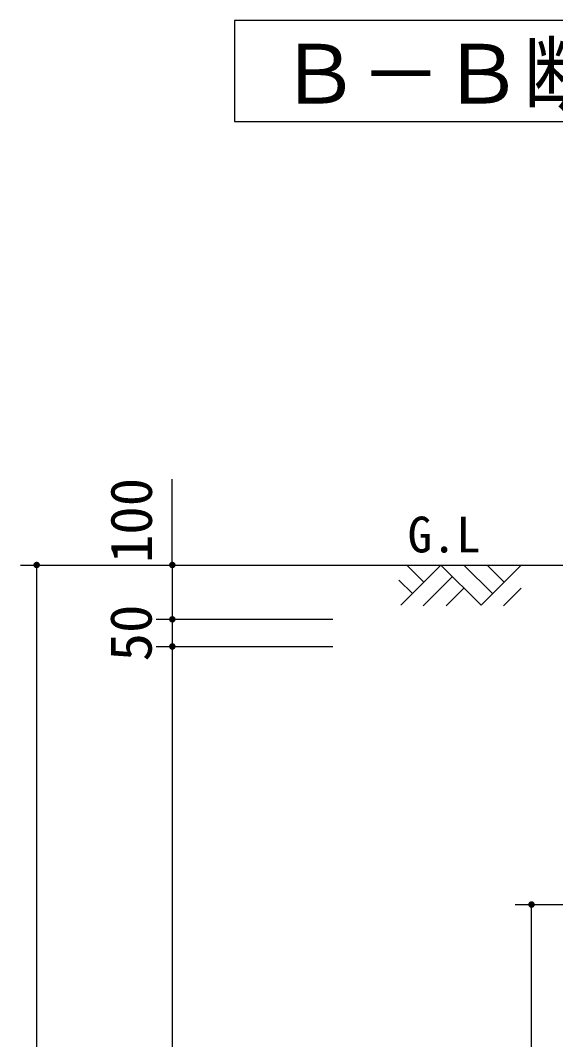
# Model space of a CAD drawing. Units: millimetres, scale not verified. Extents: x -8910 to 8910, y -6308 to 6308.
# Drawn here: x -170 to 816, y -2289 to -413 of the extents above; entities that cross this region are included whole.
import ezdxf
from ezdxf.enums import TextEntityAlignment as Align

# ---------------------------------------------------------------- set-up
doc = ezdxf.new("R2010")
doc.units = ezdxf.units.MM
doc.header["$LTSCALE"] = 30
for name, color, linetype, lineweight in [('0-0_空気管', 3, 'Continuous', 25), ('0-3_躯体', 7, 'Continuous', 25), ('0-4_機器', 2, 'Continuous', 25), ('0-5_製作', 5, 'Continuous', 25)]:
    doc.layers.add(name, color=color, linetype=linetype, lineweight=lineweight)
doc.styles.add('ＭＳ ゴシック', font='')
doc.styles.get('ＭＳ ゴシック').set_extended_font_data('MS Gothic')

msp = doc.modelspace()

# ---------------------------------------------------------------- linework, layer by layer
at = {"layer": '0-0_空気管'}
for p, q in [((573.21, -1446.81), (541.75, -1415.35)), ((699.76, -1468.02), (647.09, -1415.35)), ((752.43, -1415.35), (678.55, -1489.23)), ((720.98, -1446.81), (689.52, -1415.35)), ((551.99, -1468.02), (526.98, -1443.01)), ((625.88, -1436.56), (572.09, -1490.35)), ((647.09, -1457.78), (614.52, -1490.35)), ((752.43, -1457.78), (719.86, -1490.35))]:
    msp.add_line(p, q, dxfattribs=at)
msp.add_lwpolyline([(678.55, -1489.23), (604.66, -1415.35), (530.78, -1489.23)], dxfattribs=at)
at = {"layer": '0-3_躯体', "color": 3}
msp.add_lwpolyline([(2506.05, -598.82), (2506.05, -412.51), (224.46, -412.51), (224.46, -598.82)], close=True, dxfattribs=at)
at = {"layer": '0-4_機器'}
msp.add_line((130.7, -1415.32), (2346.67, -1415.32), dxfattribs=at)
at = {"layer": '0-5_製作', "color": 2}
for p, q in [((109.6, -1415.32), (109.6, -1257.25)), ((-140.4, -1415.32), (-140.4, -3545.51)), ((37.41, -1415.32), (588.66, -1415.32)), ((79.6, -1415.32), (405.12, -1415.32)), ((79.6, -1515.32), (405.12, -1515.32)), ((109.6, -1515.32), (109.6, -1565.32)), ((79.6, -1565.32), (405.12, -1565.32)), ((109.6, -1565.32), (109.6, -3295.51)), ((741.56, -2040.51), (955.44, -2040.51)), ((771.56, -3290.51), (771.56, -2040.51))]:
    msp.add_line(p, q, dxfattribs=at)
msp.add_lwpolyline([(-170.4, -1415.32), (109.6, -1415.32), (109.6, -1515.32)], dxfattribs=at)
at = {"layer": '0-5_製作'}
for points in [[(-146.39, -1414.94), (-140.4, -1415.32), (-146.4, -1415.32)], [(-146.4, -1415.32), (-140.4, -1415.32), (-146.35, -1416.07)], [(-146.3, -1414.19), (-140.4, -1415.32), (-146.39, -1414.94)], [(-146.35, -1416.07), (-140.4, -1415.32), (-146.21, -1416.81)], [(-146.3, -1414.19), (-140.4, -1409.32), (-140.4, -1415.32)], [(-146.11, -1413.46), (-140.4, -1409.32), (-146.3, -1414.19)], [(-146.21, -1416.81), (-140.4, -1415.32), (-145.98, -1417.52)], [(-145.83, -1412.76), (-140.4, -1409.32), (-146.11, -1413.46)], [(-145.98, -1417.52), (-140.4, -1415.32), (-145.66, -1418.21)], [(-145.47, -1412.1), (-140.4, -1409.32), (-145.83, -1412.76)], [(-145.66, -1418.21), (-140.4, -1415.32), (-145.26, -1418.84)], [(-145.03, -1411.49), (-140.4, -1409.32), (-145.47, -1412.1)], [(-145.26, -1418.84), (-140.4, -1415.32), (-144.78, -1419.42)], [(-144.51, -1410.94), (-140.4, -1409.32), (-145.03, -1411.49)], [(-144.78, -1419.42), (-140.4, -1415.32), (-144.23, -1419.94)], [(-143.93, -1410.46), (-140.4, -1409.32), (-144.51, -1410.94)], [(-144.23, -1419.94), (-140.4, -1415.32), (-143.62, -1420.38)], [(-143.29, -1410.06), (-140.4, -1409.32), (-143.93, -1410.46)], [(-143.62, -1420.38), (-140.4, -1415.32), (-142.96, -1420.75)], [(-142.61, -1409.74), (-140.4, -1409.32), (-143.29, -1410.06)], [(-142.96, -1420.75), (-140.4, -1415.32), (-142.26, -1421.02)], [(-141.89, -1409.5), (-140.4, -1409.32), (-142.61, -1409.74)], [(-142.26, -1421.02), (-140.4, -1415.32), (-140.4, -1421.32)], [(-142.26, -1421.02), (-140.4, -1421.32), (-141.53, -1421.21)], [(-141.15, -1409.36), (-140.4, -1409.32), (-141.89, -1409.5)], [(-141.53, -1421.21), (-140.4, -1421.32), (-140.78, -1421.3)], [(-140.4, -1409.32), (-134.4, -1415.32), (-140.4, -1415.32)], [(-140.4, -1409.32), (-134.45, -1414.56), (-134.4, -1415.32)], [(-140.4, -1409.32), (-134.59, -1413.82), (-134.45, -1414.56)], [(-140.4, -1409.32), (-134.82, -1413.11), (-134.59, -1413.82)], [(-140.4, -1409.32), (-135.14, -1412.43), (-134.82, -1413.11)], [(-140.4, -1409.32), (-135.55, -1411.79), (-135.14, -1412.43)], [(-140.4, -1409.32), (-136.03, -1411.21), (-135.55, -1411.79)], [(-140.4, -1409.32), (-136.58, -1410.69), (-136.03, -1411.21)], [(-140.4, -1409.32), (-137.19, -1410.25), (-136.58, -1410.69)], [(-140.4, -1409.32), (-137.85, -1409.89), (-137.19, -1410.25)], [(-140.4, -1409.32), (-138.55, -1409.61), (-137.85, -1409.89)], [(-140.4, -1409.32), (-139.28, -1409.42), (-138.55, -1409.61)], [(-140.03, -1409.33), (-139.28, -1409.42), (-140.4, -1409.32)], [(-140.4, -1415.32), (-139.65, -1421.27), (-140.4, -1421.32)], [(-140.4, -1415.32), (-138.91, -1421.13), (-139.65, -1421.27)], [(-140.4, -1415.32), (-138.19, -1420.89), (-138.91, -1421.13)], [(-140.4, -1415.32), (-137.51, -1420.57), (-138.19, -1420.89)], [(-140.4, -1415.32), (-136.88, -1420.17), (-137.51, -1420.57)], [(-140.4, -1415.32), (-136.29, -1419.69), (-136.88, -1420.17)], [(-140.4, -1415.32), (-135.78, -1419.14), (-136.29, -1419.69)], [(-140.4, -1415.32), (-135.34, -1418.53), (-135.78, -1419.14)], [(-140.4, -1415.32), (-134.97, -1417.87), (-135.34, -1418.53)], [(-140.4, -1415.32), (-134.7, -1417.17), (-134.97, -1417.87)], [(-140.4, -1415.32), (-134.51, -1416.44), (-134.7, -1417.17)], [(-140.4, -1415.32), (-134.41, -1415.69), (-134.51, -1416.44)], [(-134.4, -1415.32), (-134.41, -1415.69), (-140.4, -1415.32)], [(103.6, -1415.32), (109.6, -1409.32), (109.6, -1415.32)], [(103.61, -1414.94), (109.6, -1409.32), (103.6, -1415.32)], [(103.6, -1415.32), (109.6, -1415.32), (103.65, -1416.07)], [(103.7, -1414.19), (109.6, -1409.32), (103.61, -1414.94)], [(103.65, -1416.07), (109.6, -1415.32), (103.79, -1416.81)], [(103.89, -1413.46), (109.6, -1409.32), (103.7, -1414.19)], [(103.79, -1416.81), (109.6, -1415.32), (104.02, -1417.52)], [(104.17, -1412.76), (109.6, -1409.32), (103.89, -1413.46)], [(104.02, -1417.52), (109.6, -1415.32), (104.34, -1418.21)], [(104.53, -1412.1), (109.6, -1409.32), (104.17, -1412.76)], [(104.34, -1418.21), (109.6, -1415.32), (104.74, -1418.84)], [(104.97, -1411.49), (109.6, -1409.32), (104.53, -1412.1)], [(104.74, -1418.84), (109.6, -1415.32), (105.22, -1419.42)], [(105.49, -1410.94), (109.6, -1409.32), (104.97, -1411.49)], [(105.22, -1419.42), (109.6, -1415.32), (105.77, -1419.94)], [(106.07, -1410.46), (109.6, -1409.32), (105.49, -1410.94)], [(105.77, -1419.94), (109.6, -1415.32), (106.38, -1420.38)], [(106.71, -1410.06), (109.6, -1409.32), (106.07, -1410.46)], [(106.38, -1420.38), (109.6, -1415.32), (107.04, -1420.75)], [(107.39, -1409.74), (109.6, -1409.32), (106.71, -1410.06)], [(107.04, -1420.75), (109.6, -1415.32), (107.74, -1421.02)], [(108.11, -1409.5), (109.6, -1409.32), (107.39, -1409.74)], [(107.74, -1421.02), (109.6, -1415.32), (108.47, -1421.21)], [(108.85, -1409.36), (109.6, -1409.32), (108.11, -1409.5)], [(108.47, -1421.21), (109.6, -1415.32), (109.22, -1421.3)], [(109.22, -1421.3), (109.6, -1415.32), (109.6, -1421.32)], [(109.6, -1409.32), (115.55, -1414.56), (109.6, -1415.32)], [(109.6, -1409.32), (115.41, -1413.82), (115.55, -1414.56)], [(109.6, -1409.32), (115.18, -1413.11), (115.41, -1413.82)], [(109.6, -1409.32), (114.86, -1412.43), (115.18, -1413.11)], [(109.6, -1409.32), (114.45, -1411.79), (114.86, -1412.43)], [(109.6, -1409.32), (113.97, -1411.21), (114.45, -1411.79)], [(109.6, -1409.32), (113.42, -1410.69), (113.97, -1411.21)], [(109.6, -1409.32), (112.81, -1410.25), (113.42, -1410.69)], [(109.6, -1409.32), (112.15, -1409.89), (112.81, -1410.25)], [(109.6, -1409.32), (111.45, -1409.61), (112.15, -1409.89)], [(109.6, -1409.32), (110.72, -1409.42), (111.45, -1409.61)], [(109.6, -1409.32), (109.97, -1409.33), (110.72, -1409.42)], [(109.6, -1415.32), (115.55, -1414.56), (115.6, -1415.32)], [(109.6, -1415.32), (111.09, -1421.13), (109.6, -1421.32)], [(109.6, -1415.32), (111.81, -1420.89), (111.09, -1421.13)], [(109.6, -1415.32), (112.49, -1420.57), (111.81, -1420.89)], [(109.6, -1415.32), (113.12, -1420.17), (112.49, -1420.57)], [(109.6, -1415.32), (113.71, -1419.69), (113.12, -1420.17)], [(109.6, -1415.32), (114.22, -1419.14), (113.71, -1419.69)], [(109.6, -1415.32), (114.66, -1418.53), (114.22, -1419.14)], [(109.6, -1415.32), (115.03, -1417.87), (114.66, -1418.53)], [(109.6, -1415.32), (115.3, -1417.17), (115.03, -1417.87)], [(109.6, -1415.32), (115.49, -1416.44), (115.3, -1417.17)], [(109.6, -1415.32), (115.59, -1415.69), (115.49, -1416.44)], [(109.6, -1415.32), (115.6, -1415.32), (115.59, -1415.69)], [(109.6, -1421.32), (111.09, -1421.13), (110.35, -1421.27)], [(103.6, -1515.32), (109.6, -1509.32), (109.6, -1515.32)], [(103.61, -1514.94), (109.6, -1509.32), (103.6, -1515.32)], [(103.6, -1515.32), (109.6, -1515.32), (103.65, -1516.07)], [(103.7, -1514.19), (109.6, -1509.32), (103.61, -1514.94)], [(103.65, -1516.07), (109.6, -1515.32), (103.79, -1516.81)], [(103.89, -1513.46), (109.6, -1509.32), (103.7, -1514.19)], [(103.79, -1516.81), (109.6, -1515.32), (104.02, -1517.53)], [(104.17, -1512.76), (109.6, -1509.32), (103.89, -1513.46)], [(104.02, -1517.53), (109.6, -1515.32), (104.34, -1518.21)], [(104.53, -1512.1), (109.6, -1509.32), (104.17, -1512.76)], [(104.34, -1518.21), (109.6, -1515.32), (104.74, -1518.84)], [(104.97, -1511.49), (109.6, -1509.32), (104.53, -1512.1)], [(104.74, -1518.84), (109.6, -1515.32), (105.22, -1519.42)], [(105.49, -1510.94), (109.6, -1509.32), (104.97, -1511.49)], [(105.22, -1519.42), (109.6, -1515.32), (105.77, -1519.94)], [(106.07, -1510.46), (109.6, -1509.32), (105.49, -1510.94)], [(105.77, -1519.94), (109.6, -1515.32), (106.38, -1520.38)], [(106.71, -1510.06), (109.6, -1509.32), (106.07, -1510.46)], [(106.38, -1520.38), (109.6, -1515.32), (107.04, -1520.75)], [(107.39, -1509.74), (109.6, -1509.32), (106.71, -1510.06)], [(107.04, -1520.75), (109.6, -1515.32), (107.74, -1521.02)], [(108.11, -1509.5), (109.6, -1509.32), (107.39, -1509.74)], [(107.74, -1521.02), (109.6, -1515.32), (108.47, -1521.21)], [(108.85, -1509.36), (109.6, -1509.32), (108.11, -1509.5)], [(108.47, -1521.21), (109.6, -1515.32), (109.22, -1521.3)], [(109.22, -1521.3), (109.6, -1515.32), (109.6, -1521.32)], [(109.6, -1509.32), (115.55, -1514.56), (109.6, -1515.32)], [(109.6, -1509.32), (115.41, -1513.82), (115.55, -1514.56)], [(109.6, -1509.32), (115.18, -1513.11), (115.41, -1513.82)], [(109.6, -1509.32), (114.86, -1512.43), (115.18, -1513.11)], [(109.6, -1509.32), (114.45, -1511.79), (114.86, -1512.43)], [(109.6, -1509.32), (113.97, -1511.21), (114.45, -1511.79)], [(109.6, -1509.32), (113.42, -1510.69), (113.97, -1511.21)], [(109.6, -1509.32), (112.81, -1510.25), (113.42, -1510.69)], [(109.6, -1509.32), (112.15, -1509.89), (112.81, -1510.25)], [(109.6, -1509.32), (111.45, -1509.61), (112.15, -1509.89)], [(109.6, -1509.32), (110.72, -1509.42), (111.45, -1509.61)], [(109.6, -1509.32), (109.97, -1509.33), (110.72, -1509.42)], [(109.6, -1515.32), (115.55, -1514.56), (115.6, -1515.32)], [(109.6, -1515.32), (111.09, -1521.13), (109.6, -1521.32)], [(109.6, -1515.32), (111.81, -1520.9), (111.09, -1521.13)], [(109.6, -1515.32), (112.49, -1520.57), (111.81, -1520.9)], [(109.6, -1515.32), (113.12, -1520.17), (112.49, -1520.57)], [(109.6, -1515.32), (113.71, -1519.69), (113.12, -1520.17)], [(109.6, -1515.32), (114.22, -1519.14), (113.71, -1519.69)], [(109.6, -1515.32), (114.66, -1518.53), (114.22, -1519.14)], [(109.6, -1515.32), (115.03, -1517.87), (114.66, -1518.53)], [(109.6, -1515.32), (115.3, -1517.17), (115.03, -1517.87)], [(109.6, -1515.32), (115.49, -1516.44), (115.3, -1517.17)], [(109.6, -1515.32), (115.59, -1515.69), (115.49, -1516.44)], [(109.6, -1515.32), (115.6, -1515.32), (115.59, -1515.69)], [(109.6, -1521.32), (111.09, -1521.13), (110.35, -1521.27)], [(103.6, -1565.32), (109.6, -1559.32), (109.6, -1565.32)], [(103.61, -1564.94), (109.6, -1559.32), (103.6, -1565.32)], [(103.6, -1565.32), (109.6, -1565.32), (103.65, -1566.07)], [(103.7, -1564.19), (109.6, -1559.32), (103.61, -1564.94)], [(103.65, -1566.07), (109.6, -1565.32), (103.79, -1566.81)], [(103.89, -1563.46), (109.6, -1559.32), (103.7, -1564.19)], [(103.79, -1566.81), (109.6, -1565.32), (104.02, -1567.52)], [(104.17, -1562.76), (109.6, -1559.32), (103.89, -1563.46)], [(104.02, -1567.52), (109.6, -1565.32), (104.34, -1568.21)], [(104.53, -1562.1), (109.6, -1559.32), (104.17, -1562.76)], [(104.34, -1568.21), (109.6, -1565.32), (104.74, -1568.84)], [(104.97, -1561.49), (109.6, -1559.32), (104.53, -1562.1)], [(104.74, -1568.84), (109.6, -1565.32), (105.22, -1569.42)], [(105.49, -1560.94), (109.6, -1559.32), (104.97, -1561.49)], [(105.22, -1569.42), (109.6, -1565.32), (105.77, -1569.94)], [(106.07, -1560.46), (109.6, -1559.32), (105.49, -1560.94)], [(105.77, -1569.94), (109.6, -1565.32), (106.38, -1570.38)], [(106.71, -1560.06), (109.6, -1559.32), (106.07, -1560.46)], [(106.38, -1570.38), (109.6, -1565.32), (107.04, -1570.75)], [(107.39, -1559.74), (109.6, -1559.32), (106.71, -1560.06)], [(107.04, -1570.75), (109.6, -1565.32), (107.74, -1571.02)], [(108.11, -1559.5), (109.6, -1559.32), (107.39, -1559.74)], [(107.74, -1571.02), (109.6, -1565.32), (108.47, -1571.21)], [(108.85, -1559.36), (109.6, -1559.32), (108.11, -1559.5)], [(108.47, -1571.21), (109.6, -1565.32), (109.22, -1571.3)], [(109.22, -1571.3), (109.6, -1565.32), (109.6, -1571.32)], [(109.6, -1559.32), (115.55, -1564.56), (109.6, -1565.32)], [(109.6, -1559.32), (115.41, -1563.82), (115.55, -1564.56)], [(109.6, -1559.32), (115.18, -1563.11), (115.41, -1563.82)], [(109.6, -1559.32), (114.86, -1562.43), (115.18, -1563.11)], [(109.6, -1559.32), (114.45, -1561.79), (114.86, -1562.43)], [(109.6, -1559.32), (113.97, -1561.21), (114.45, -1561.79)], [(109.6, -1559.32), (113.42, -1560.69), (113.97, -1561.21)], [(109.6, -1559.32), (112.81, -1560.25), (113.42, -1560.69)], [(109.6, -1559.32), (112.15, -1559.89), (112.81, -1560.25)], [(109.6, -1559.32), (111.45, -1559.61), (112.15, -1559.89)], [(109.6, -1559.32), (110.72, -1559.42), (111.45, -1559.61)], [(109.6, -1559.32), (109.97, -1559.33), (110.72, -1559.42)], [(109.6, -1565.32), (115.55, -1564.56), (115.6, -1565.32)], [(109.6, -1565.32), (111.09, -1571.13), (109.6, -1571.32)], [(109.6, -1565.32), (111.81, -1570.89), (111.09, -1571.13)], [(109.6, -1565.32), (112.49, -1570.57), (111.81, -1570.89)], [(109.6, -1565.32), (113.12, -1570.17), (112.49, -1570.57)], [(109.6, -1565.32), (113.71, -1569.69), (113.12, -1570.17)], [(109.6, -1565.32), (114.22, -1569.14), (113.71, -1569.69)], [(109.6, -1565.32), (114.66, -1568.53), (114.22, -1569.14)], [(109.6, -1565.32), (115.03, -1567.87), (114.66, -1568.53)], [(109.6, -1565.32), (115.3, -1567.17), (115.03, -1567.87)], [(109.6, -1565.32), (115.49, -1566.44), (115.3, -1567.17)], [(109.6, -1565.32), (115.59, -1565.69), (115.49, -1566.44)], [(109.6, -1565.32), (115.6, -1565.32), (115.59, -1565.69)], [(109.6, -1571.32), (111.09, -1571.13), (110.35, -1571.27)], [(765.56, -2040.51), (771.56, -2034.51), (771.56, -2040.51)], [(765.57, -2040.13), (771.56, -2034.51), (765.56, -2040.51)], [(765.75, -2042), (765.56, -2040.51), (771.56, -2040.51)], [(765.6, -2041.26), (765.56, -2040.51), (765.75, -2042)], [(765.66, -2039.39), (771.56, -2034.51), (765.57, -2040.13)], [(765.85, -2038.66), (771.56, -2034.51), (765.66, -2039.39)], [(765.75, -2042), (771.56, -2040.51), (765.98, -2042.72)], [(766.13, -2037.96), (771.56, -2034.51), (765.85, -2038.66)], [(765.98, -2042.72), (771.56, -2040.51), (766.3, -2043.4)], [(766.49, -2037.3), (771.56, -2034.51), (766.13, -2037.96)], [(766.3, -2043.4), (771.56, -2040.51), (766.7, -2044.04)], [(766.93, -2036.69), (771.56, -2034.51), (766.49, -2037.3)], [(766.7, -2044.04), (771.56, -2040.51), (767.18, -2044.62)], [(767.45, -2036.14), (771.56, -2034.51), (766.93, -2036.69)], [(767.18, -2044.62), (771.56, -2040.51), (767.73, -2045.13)], [(768.03, -2035.66), (771.56, -2034.51), (767.45, -2036.14)], [(767.73, -2045.13), (771.56, -2040.51), (768.34, -2045.58)], [(768.03, -2035.66), (770.81, -2034.56), (771.56, -2034.51)], [(768.67, -2035.25), (770.81, -2034.56), (768.03, -2035.66)], [(768.34, -2045.58), (771.56, -2040.51), (769, -2045.94)], [(768.67, -2035.25), (770.07, -2034.7), (770.81, -2034.56)], [(769.35, -2034.93), (770.07, -2034.7), (768.67, -2035.25)], [(769, -2045.94), (771.56, -2040.51), (769.7, -2046.22)], [(769.7, -2046.22), (771.56, -2040.51), (770.43, -2046.4)], [(770.43, -2046.4), (771.56, -2040.51), (771.18, -2046.5)], [(771.18, -2046.5), (771.56, -2040.51), (771.56, -2046.51)], [(771.56, -2034.51), (777.14, -2038.3), (771.56, -2040.51)], [(771.56, -2034.51), (776.82, -2037.62), (777.14, -2038.3)], [(771.56, -2034.51), (776.41, -2036.98), (776.82, -2037.62)], [(771.56, -2034.51), (775.93, -2036.4), (776.41, -2036.98)], [(771.56, -2034.51), (775.38, -2035.89), (775.93, -2036.4)], [(771.56, -2034.51), (774.77, -2035.44), (775.38, -2035.89)], [(771.56, -2034.51), (774.11, -2035.08), (774.77, -2035.44)], [(771.56, -2034.51), (773.41, -2034.8), (774.11, -2035.08)], [(771.56, -2034.51), (772.68, -2034.62), (773.41, -2034.8)], [(771.56, -2034.51), (771.93, -2034.52), (772.68, -2034.62)], [(771.56, -2040.51), (777.14, -2038.3), (777.37, -2039.02)], [(771.56, -2040.51), (777.37, -2039.02), (777.51, -2039.76)], [(771.56, -2040.51), (777.51, -2039.76), (777.56, -2040.51)], [(771.56, -2040.51), (775.66, -2044.88), (771.56, -2046.51)], [(771.56, -2040.51), (776.18, -2044.34), (775.66, -2044.88)], [(771.56, -2040.51), (776.62, -2043.73), (776.18, -2044.34)], [(771.56, -2040.51), (776.99, -2043.07), (776.62, -2043.73)], [(771.56, -2040.51), (777.26, -2042.36), (776.99, -2043.07)], [(771.56, -2040.51), (777.45, -2041.63), (777.26, -2042.36)], [(771.56, -2040.51), (777.55, -2040.89), (777.45, -2041.63)], [(771.56, -2040.51), (777.56, -2040.51), (777.55, -2040.89)], [(771.56, -2046.51), (775.66, -2044.88), (775.08, -2045.36)], [(771.56, -2046.51), (775.08, -2045.36), (772.31, -2046.46)], [(772.31, -2046.46), (775.08, -2045.36), (774.45, -2045.77)], [(772.31, -2046.46), (774.45, -2045.77), (773.05, -2046.32)], [(773.05, -2046.32), (774.45, -2045.77), (773.77, -2046.09)]]:
    msp.add_solid(points, dxfattribs=at)

# ---------------------------------------------------------------- texts
at = {"layer": '0-0_空気管', "color": 4, "style": 'ＭＳ ゴシック'}
msp.add_text('G.L', height=65.98, dxfattribs=at).set_placement((543.2, -1411.94), align=Align.BOTTOM_LEFT)
at = {"layer": '0-3_躯体', "color": 4, "style": 'ＭＳ ゴシック'}
msp.add_text('Ｂ－Ｂ断面配筋図', height=110, dxfattribs=at).set_placement((305.7, -598.79), align=Align.BOTTOM_LEFT)
at = {"layer": '0-5_製作', "color": 4, "style": 'ＭＳ ゴシック'}
for s, p in [('100', (95.12, -1411.91)), ('50', (94.6, -1592.82))]:
    msp.add_text(s, height=76.98, rotation=90, dxfattribs=at).set_placement(p, align=Align.BOTTOM_LEFT)

doc.saveas('drawing.dxf')
